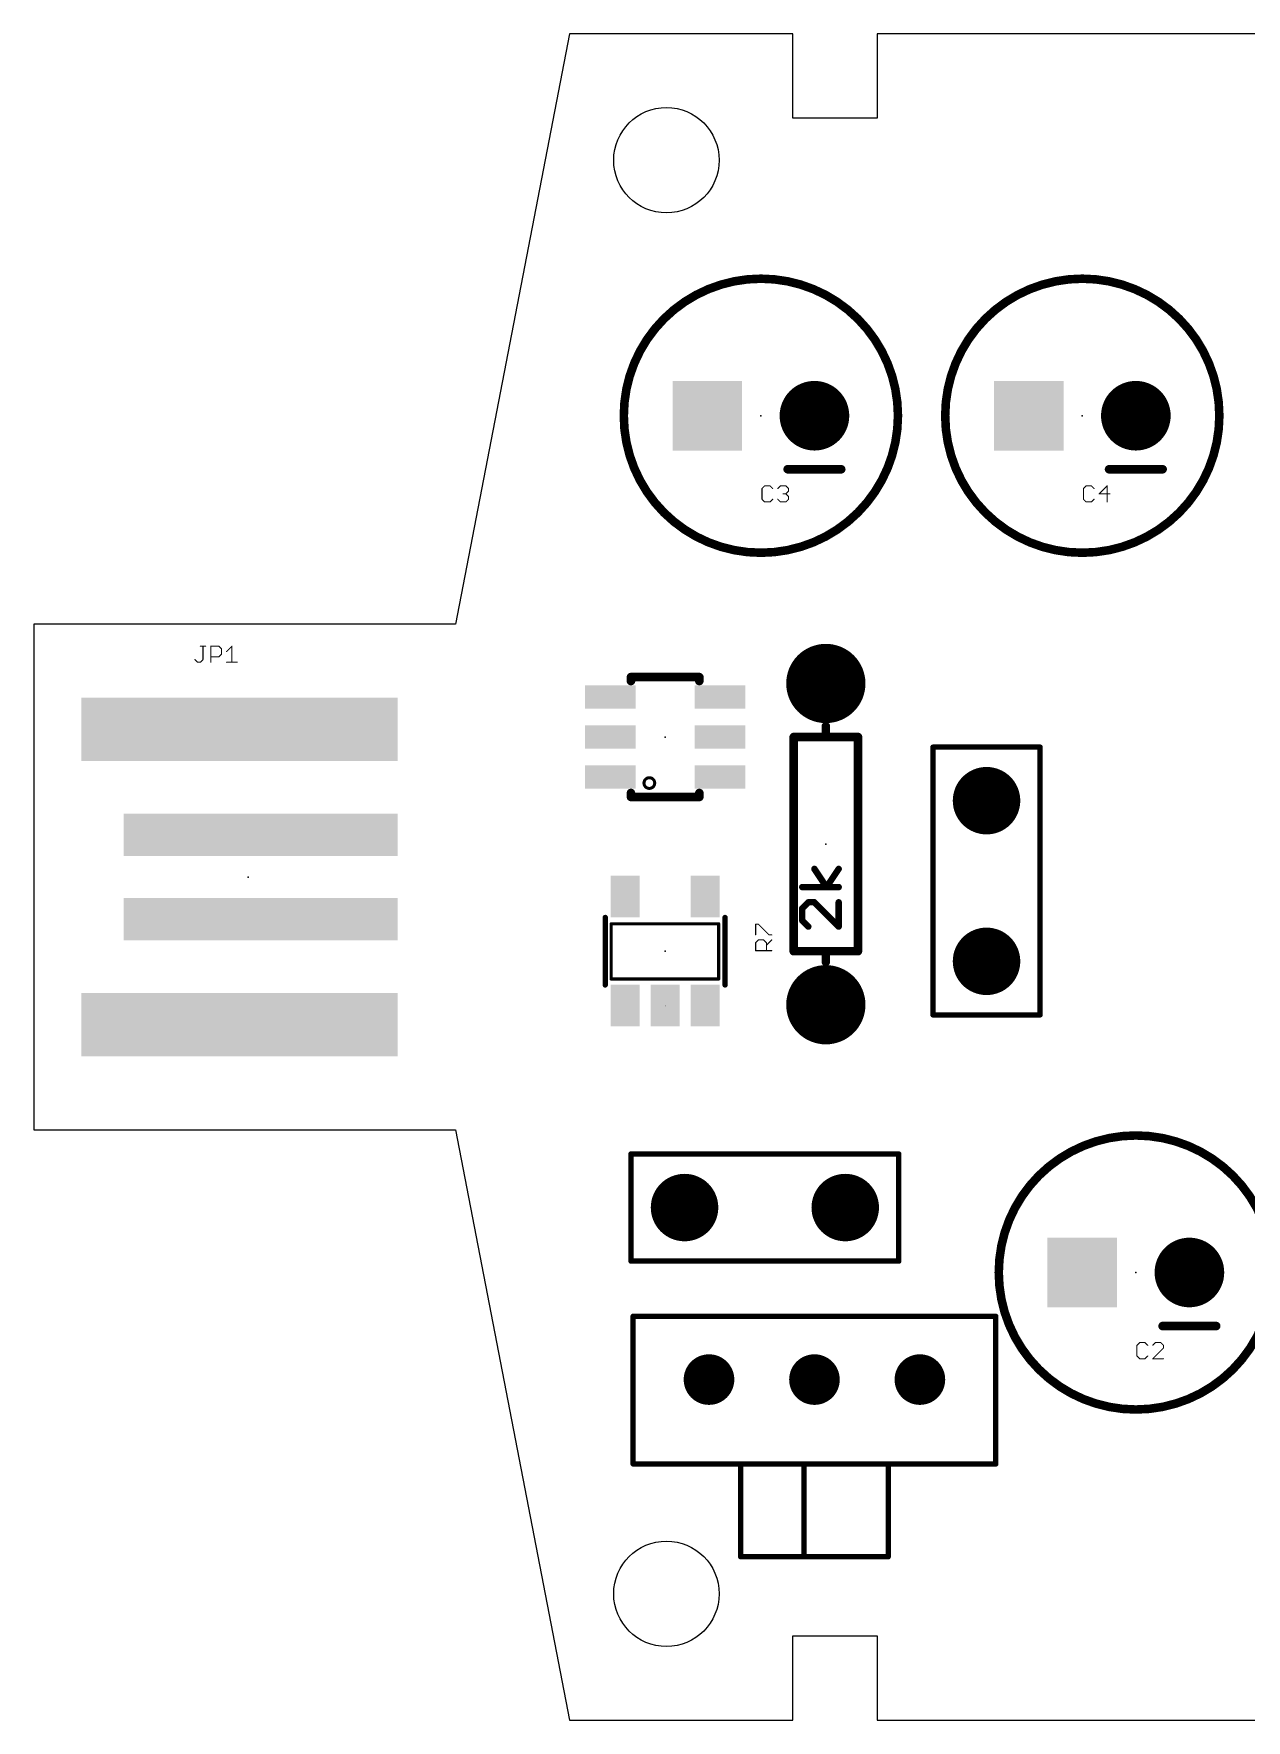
# Model space of a CAD drawing. Extents: x 0 to 100, y 0 to 40.
# Drawn here: x 0 to 28.75, y 0 to 40 of the extents above; entities that cross this region are included whole.
import ezdxf

# ---------------------------------------------------------------- set-up
doc = ezdxf.new("R2010")
doc.units = 0
for name, color, linetype in [('17', 82, 'CONTINUOUS'), ('20', 7, 'CONTINUOUS'), ('21', 253, 'CONTINUOUS'), ('22', 253, 'CONTINUOUS'), ('23', 7, 'CONTINUOUS'), ('24', 7, 'CONTINUOUS'), ('25', 253, 'CONTINUOUS'), ('31', 253, 'CONTINUOUS'), ('32', 253, 'CONTINUOUS')]:
    doc.layers.add(name, color=color, linetype=linetype)

# ---------------------------------------------------------------- blocks, each defined once
blk = doc.blocks.new('ROUNDP')
at = {"const_width": 0.5}
blk.add_lwpolyline([(0, -0.25, 1), (0, 0.25, 1), (0, -0.25)], format="xyb", dxfattribs=at)
blk = doc.blocks.new('SQUAREP')
blk.add_solid([(-0.5, -0.5), (0.5, -0.5), (-0.5, 0.5), (0.5, 0.5)])
blk = doc.blocks.new('RECT')
blk.add_solid([(-0.5, -0.5), (0.5, -0.5), (-0.5, 0.5), (0.5, 0.5)])

msp = doc.modelspace()

# ---------------------------------------------------------------- linework, layer by layer
at = {"layer": '20'}
for p, q in [((12.7, 40), (10, 26)), ((18, 40), (12.7, 40)), ((18, 38), (18, 40)), ((91, 40), (20, 40)), ((20, 40), (20, 38)), ((20, 38), (18, 38)), ((10, 26), (0, 26)), ((0, 26), (0, 14)), ((0, 14), (10, 14)), ((10, 14), (12.7, 0)), ((18, 0), (18, 2)), ((18, 2), (20, 2)), ((20, 2), (20, 0)), ((12.7, 0), (18, 0)), ((20, 0), (91, 0))]:
    msp.add_line(p, q, dxfattribs=at)
for centre in [(15, 37), (15, 3)]:
    msp.add_circle(centre, 1.25, dxfattribs=at)
at = {"layer": '21'}
for points, const_width in [([(17.24, 27.69, 1), (17.24, 34.19, 1), (17.24, 27.69)], 0.2032), ([(24.86, 27.69, 1), (24.86, 34.19, 1), (24.86, 27.69)], 0.2032), ([(17.875, 29.7208, 1), (17.875, 29.6192)], 0.1016), ([(19.145, 29.6192, 1), (19.145, 29.7208)], 0.1016), ([(25.495, 29.7208, 1), (25.495, 29.6192)], 0.1016), ([(26.765, 29.6192, 1), (26.765, 29.7208)], 0.1016), ([(18.8308, 23.574, 1), (18.7292, 23.574)], 0.1016), ([(18.0688, 23.32, 1), (17.9672, 23.32)], 0.1016), ([(18.018, 23.3708, 1), (18.018, 23.2692)], 0.1016), ([(18.78, 23.3708, 1), (18.78, 23.2692)], 0.1016), ([(18.7292, 23.32, 1), (18.8308, 23.32)], 0.1016), ([(18.78, 23.2692, 1), (18.78, 23.3708)], 0.1016), ([(19.5928, 23.32, 1), (19.4912, 23.32)], 0.1016), ([(19.542, 23.2692, 1), (19.542, 23.3708)], 0.1016), ([(18.5403, 20.213, 1), (18.4769, 20.1708)], 0.0762), ([(19.1165, 20.1708, 1), (19.0531, 20.213)], 0.0762), ([(18.2205, 19.7978, 1), (18.2205, 19.7216)], 0.0762), ([(18.765, 19.7809, 1), (18.8284, 19.7386)], 0.0762), ([(18.765, 19.7386, 1), (18.8284, 19.7809)], 0.0762), ([(19.0848, 19.7216, 1), (19.0848, 19.7978)], 0.0762), ([(18.1935, 19.2833, 1), (18.2474, 19.2294)], 0.0762), ([(18.2586, 19.2564, 1), (18.1824, 19.2564)], 0.0762), ([(18.3645, 19.4385, 1), (18.3645, 19.3623)], 0.0762), ([(18.3915, 19.3735, 1), (18.3376, 19.4274)], 0.0762), ([(18.5355, 19.4274, 1), (18.4816, 19.3735)], 0.0762), ([(18.5086, 19.3623, 1), (18.5086, 19.4385)], 0.0762), ([(19.1229, 19.4004, 1), (19.0467, 19.4004)], 0.0762), ([(18.2474, 18.9952, 1), (18.1935, 18.9413)], 0.0762), ([(18.1824, 18.9683, 1), (18.2586, 18.9683)], 0.0762), ([(18.3376, 18.7973, 1), (18.3915, 18.8511)], 0.0762), ([(19.0467, 18.8242, 1), (19.1229, 18.8242)], 0.0762), ([(19.0579, 18.7973, 1), (19.1117, 18.8511)], 0.0762), ([(18.018, 18.2908, 1), (18.018, 18.1892)], 0.1016), ([(17.9672, 18.24, 1), (18.0688, 18.24)], 0.1016), ([(18.78, 18.2908, 1), (18.78, 18.1892)], 0.1016), ([(18.8308, 18.24, 1), (18.7292, 18.24)], 0.1016), ([(18.7292, 17.986, 1), (18.8308, 17.986)], 0.1016), ([(18.78, 18.1892, 1), (18.78, 18.2908)], 0.1016), ([(19.4912, 18.24, 1), (19.5928, 18.24)], 0.1016), ([(19.542, 18.1892, 1), (19.542, 18.2908)], 0.1016), ([(26.13, 7.37, 1), (26.13, 13.87, 1), (26.13, 7.37)], 0.2032), ([(14.1918, 13.43, 1), (14.1282, 13.43)], 0.0635), ([(14.16, 13.4618, 1), (14.16, 13.3983)], 0.0635), ([(20.5418, 13.43, 1), (20.4783, 13.43)], 0.0635), ([(20.51, 13.3983, 1), (20.51, 13.4618)], 0.0635), ([(14.16, 10.9218, 1), (14.16, 10.8582)], 0.0635), ([(14.1282, 10.89, 1), (14.1918, 10.89)], 0.0635), ([(20.4783, 10.89, 1), (20.5418, 10.89)], 0.0635), ([(20.51, 10.8582, 1), (20.51, 10.9218)], 0.0635), ([(14.21, 9.6118, 1), (14.21, 9.5482)], 0.0635), ([(14.2418, 9.58, 1), (14.1783, 9.58)], 0.0635), ([(22.8418, 9.58, 1), (22.7783, 9.58)], 0.0635), ([(22.81, 9.5482, 1), (22.81, 9.6118)], 0.0635), ([(26.765, 9.4008, 1), (26.765, 9.2992)], 0.1016), ([(28.035, 9.2992, 1), (28.035, 9.4008)], 0.1016), ([(14.21, 6.1117, 1), (14.21, 6.0483)], 0.0635), ([(14.1783, 6.08, 1), (14.2418, 6.08)], 0.0635), ([(16.7918, 6.08, 1), (16.7283, 6.08)], 0.0635), ([(18.2918, 6.08, 1), (18.2283, 6.08)], 0.0635), ([(20.2918, 6.08, 1), (20.2283, 6.08)], 0.0635), ([(22.7783, 6.08, 1), (22.8418, 6.08)], 0.0635), ([(22.81, 6.0483, 1), (22.81, 6.1117)], 0.0635), ([(16.76, 3.9118, 1), (16.76, 3.8483)], 0.0635), ([(16.7283, 3.88, 1), (16.7918, 3.88)], 0.0635), ([(18.26, 3.9118, 1), (18.26, 3.8483)], 0.0635), ([(18.2283, 3.88, 1), (18.2918, 3.88)], 0.0635), ([(18.26, 3.8483, 1), (18.26, 3.9118)], 0.0635), ([(20.2283, 3.88, 1), (20.2918, 3.88)], 0.0635), ([(20.26, 3.8483, 1), (20.26, 3.9118)], 0.0635)]:
    msp.add_lwpolyline(points, format="xyb", dxfattribs=dict(at, const_width=const_width))
for points, const_width in [([(17.875, 29.67), (19.145, 29.67)], 0.2032), ([(25.495, 29.67), (26.765, 29.67)], 0.2032), ([(18.78, 23.32), (18.78, 23.574)], 0.2032), ([(18.018, 18.24), (18.018, 23.32)], 0.2032), ([(18.018, 23.32), (18.78, 23.32)], 0.2032), ([(18.78, 23.32), (19.542, 23.32)], 0.2032), ([(19.542, 23.32), (19.542, 18.24)], 0.2032), ([(18.7967, 19.7597), (18.5086, 20.1919)], 0.1524), ([(19.0848, 20.1919), (18.7967, 19.7597)], 0.1524), ([(19.0848, 19.7597), (18.2205, 19.7597)], 0.1524), ([(18.3645, 19.4004), (18.2205, 19.2564)], 0.1524), ([(18.2205, 19.2564), (18.2205, 18.9683)], 0.1524), ([(18.5086, 19.4004), (18.3645, 19.4004)], 0.1524), ([(19.0848, 18.8242), (18.5086, 19.4004)], 0.1524), ([(19.0848, 19.4004), (19.0848, 18.8242)], 0.1524), ([(18.2205, 18.9683), (18.3645, 18.8242)], 0.1524), ([(18.78, 18.24), (18.018, 18.24)], 0.2032), ([(19.542, 18.24), (18.78, 18.24)], 0.2032), ([(18.78, 18.24), (18.78, 17.986)], 0.2032), ([(20.51, 13.43), (14.16, 13.43)], 0.127), ([(14.16, 13.43), (14.16, 10.89)], 0.127), ([(20.51, 10.89), (20.51, 13.43)], 0.127), ([(14.16, 10.89), (20.51, 10.89)], 0.127), ([(14.21, 9.58), (22.81, 9.58)], 0.127), ([(14.21, 6.08), (14.21, 9.58)], 0.127), ([(22.81, 9.58), (22.81, 6.08)], 0.127), ([(26.765, 9.35), (28.035, 9.35)], 0.2032), ([(22.81, 6.08), (14.21, 6.08)], 0.127), ([(16.76, 6.08), (16.76, 3.88)], 0.127), ([(18.26, 6.08), (18.26, 3.88)], 0.127), ([(20.26, 3.88), (20.26, 6.08)], 0.127), ([(16.76, 3.88), (18.26, 3.88)], 0.127), ([(18.26, 3.88), (20.26, 3.88)], 0.127)]:
    msp.add_lwpolyline(points, dxfattribs=dict(at, const_width=const_width))
at = {"layer": '22'}
for points, const_width in [([(15.7804, 24.7424), (14.1596, 24.7424)], 0.2032), ([(14.1596, 24.7424), (14.1596, 24.6476)], 0.2032), ([(15.7804, 24.6476), (15.7804, 24.7424)], 0.2032), ([(21.32, 16.73), (21.32, 23.08)], 0.127), ([(21.32, 23.08), (23.86, 23.08)], 0.127), ([(23.86, 23.08), (23.86, 16.73)], 0.127), ([(14.1596, 21.9924), (14.1596, 21.8976)], 0.2032), ([(15.7804, 21.8976), (15.7804, 21.9924)], 0.2032), ([(14.1596, 21.8976), (15.7804, 21.8976)], 0.2032), ([(13.55, 19.04), (13.55, 17.44)], 0.127), ([(16.24, 18.89), (13.69, 18.89)], 0.075), ([(13.69, 18.89), (13.69, 17.58)], 0.075), ([(16.24, 17.58), (16.24, 18.89)], 0.075), ([(16.39, 17.44), (16.39, 19.04)], 0.127), ([(13.69, 17.58), (16.24, 17.58)], 0.075), ([(14.97, 16.95), (14.97, 16.94)], 0.01), ([(23.86, 16.73), (21.32, 16.73)], 0.127)]:
    msp.add_lwpolyline(points, dxfattribs=dict(at, const_width=const_width))
for points, const_width in [([(14.1596, 24.7932, 1), (14.1596, 24.6916)], 0.1016), ([(14.2104, 24.7424, 1), (14.1088, 24.7424)], 0.1016), ([(15.8312, 24.7424, 1), (15.7296, 24.7424)], 0.1016), ([(15.7804, 24.6916, 1), (15.7804, 24.7932)], 0.1016), ([(14.1088, 24.6476, 1), (14.2104, 24.6476)], 0.1016), ([(15.7296, 24.6476, 1), (15.8312, 24.6476)], 0.1016), ([(21.32, 23.1118, 1), (21.32, 23.0483)], 0.0635), ([(21.3517, 23.08, 1), (21.2883, 23.08)], 0.0635), ([(23.8917, 23.08, 1), (23.8283, 23.08)], 0.0635), ([(23.86, 23.0483, 1), (23.86, 23.1118)], 0.0635), ([(14.2104, 21.9924, 1), (14.1088, 21.9924)], 0.1016), ([(14.5953, 22.1919, 1), (14.5953, 22.2637, 1), (14.5953, 22.1919)], 0.254), ([(15.8312, 21.9924, 1), (15.7296, 21.9924)], 0.1016), ([(14.1596, 21.9484, 1), (14.1596, 21.8468)], 0.1016), ([(14.1088, 21.8976, 1), (14.2104, 21.8976)], 0.1016), ([(15.7296, 21.8976, 1), (15.8312, 21.8976)], 0.1016), ([(15.7804, 21.8468, 1), (15.7804, 21.9484)], 0.1016), ([(13.5818, 19.04, 1), (13.5183, 19.04)], 0.0635), ([(13.69, 18.9088, 1), (13.69, 18.8712)], 0.0375), ([(13.7088, 18.89, 1), (13.6713, 18.89)], 0.0375), ([(16.2588, 18.89, 1), (16.2213, 18.89)], 0.0375), ([(16.24, 18.8712, 1), (16.24, 18.9088)], 0.0375), ([(16.4217, 19.04, 1), (16.3583, 19.04)], 0.0635), ([(13.69, 17.5988, 1), (13.69, 17.5613)], 0.0375), ([(16.24, 17.5613, 1), (16.24, 17.5988)], 0.0375), ([(13.5183, 17.44, 1), (13.5818, 17.44)], 0.0635), ([(13.6713, 17.58, 1), (13.7088, 17.58)], 0.0375), ([(16.2213, 17.58, 1), (16.2588, 17.58)], 0.0375), ([(16.3583, 17.44, 1), (16.4217, 17.44)], 0.0635), ([(14.9725, 16.95, 1), (14.9675, 16.95)], 0.005), ([(14.9675, 16.94, 1), (14.9725, 16.94)], 0.005), ([(21.32, 16.7617, 1), (21.32, 16.6983)], 0.0635), ([(21.2883, 16.73, 1), (21.3517, 16.73)], 0.0635), ([(23.8283, 16.73, 1), (23.8917, 16.73)], 0.0635), ([(23.86, 16.6983, 1), (23.86, 16.7617)], 0.0635)]:
    msp.add_lwpolyline(points, format="xyb", dxfattribs=dict(at, const_width=const_width))
at = {"layer": '23'}
for p in [(17.24, 30.94), (24.86, 30.94), (18.78, 20.78), (5.08, 20), (19.24, 12.16), (26.13, 10.62), (18.51, 8.08)]:
    msp.add_point(p, dxfattribs=at)
at = {"layer": '24'}
for p in [(14.97, 23.32), (14.97, 18.24), (22.59, 18)]:
    msp.add_point(p, dxfattribs=at)
at = {"layer": '25', "const_width": 0.0127}
for points in [[(17.2726, 29.2131, 1), (17.2599, 29.2131)], [(17.2618, 29.2176, 1), (17.2708, 29.2086)], [(17.3298, 29.283, 1), (17.3298, 29.2703)], [(17.3343, 29.2721, 1), (17.3253, 29.2811)], [(17.4614, 29.2811, 1), (17.4525, 29.2721)], [(17.4569, 29.2703, 1), (17.4569, 29.283)], [(17.516, 29.2086, 1), (17.525, 29.2176)], [(17.636, 29.2176, 1), (17.645, 29.2086)], [(17.704, 29.283, 1), (17.704, 29.2703)], [(17.7085, 29.2721, 1), (17.6996, 29.2811)], [(17.8356, 29.2811, 1), (17.8267, 29.2721)], [(17.8312, 29.2703, 1), (17.8312, 29.283)], [(17.9011, 29.2131, 1), (17.8884, 29.2131)], [(17.8902, 29.2086, 1), (17.8992, 29.2176)], [(24.8926, 29.2131, 1), (24.8799, 29.2131)], [(24.8818, 29.2176, 1), (24.8908, 29.2086)], [(24.9498, 29.283, 1), (24.9498, 29.2703)], [(24.9543, 29.2721, 1), (24.9453, 29.2811)], [(25.0814, 29.2811, 1), (25.0725, 29.2721)], [(25.0769, 29.2703, 1), (25.0769, 29.283)], [(25.136, 29.2086, 1), (25.145, 29.2176)], [(25.4575, 29.2766, 1), (25.4448, 29.2766)], [(25.4556, 29.2721, 1), (25.4467, 29.2811)], [(17.2599, 28.9589, 1), (17.2726, 28.9589)], [(17.2708, 28.9633, 1), (17.2618, 28.9544)], [(17.3298, 28.9017, 1), (17.3298, 28.889)], [(17.3253, 28.8908, 1), (17.3343, 28.8998)], [(17.4525, 28.8998, 1), (17.4614, 28.8908)], [(17.4569, 28.889, 1), (17.4569, 28.9017)], [(17.525, 28.9544, 1), (17.516, 28.9633)], [(17.645, 28.9633, 1), (17.636, 28.9544)], [(17.704, 28.9017, 1), (17.704, 28.889)], [(17.6996, 28.8908, 1), (17.7085, 28.8998)], [(17.7676, 29.0923, 1), (17.7676, 29.0796)], [(17.8356, 29.0905, 1), (17.8267, 29.0815)], [(17.8267, 29.0905, 1), (17.8356, 29.0815)], [(17.8267, 28.8998, 1), (17.8356, 28.8908)], [(17.8312, 29.0796, 1), (17.8312, 29.0923)], [(17.8312, 28.889, 1), (17.8312, 28.9017)], [(17.8884, 29.1495, 1), (17.9011, 29.1495)], [(17.9011, 29.0224, 1), (17.8884, 29.0224)], [(17.8884, 28.9589, 1), (17.9011, 28.9589)], [(17.8992, 29.145, 1), (17.8902, 29.154)], [(17.8902, 29.0179, 1), (17.8992, 29.0269)], [(17.8992, 28.9544, 1), (17.8902, 28.9633)], [(24.8799, 28.9589, 1), (24.8926, 28.9589)], [(24.8908, 28.9633, 1), (24.8818, 28.9544)], [(24.9498, 28.9017, 1), (24.9498, 28.889)], [(24.9453, 28.8908, 1), (24.9543, 28.8998)], [(25.0725, 28.8998, 1), (25.0814, 28.8908)], [(25.0769, 28.889, 1), (25.0769, 28.9017)], [(25.145, 28.9544, 1), (25.136, 28.9633)], [(25.2605, 29.0923, 1), (25.2605, 29.0796)], [(25.256, 29.0905, 1), (25.265, 29.0815)], [(25.4448, 28.8953, 1), (25.4575, 28.8953)], [(25.5147, 29.0796, 1), (25.5147, 29.0923)], [(3.9498, 25.4804, 1), (3.9498, 25.4677)], [(4.0197, 25.474, 1), (4.007, 25.474)], [(4.0769, 25.4677, 1), (4.0769, 25.4804)], [(4.2033, 25.474, 1), (4.1906, 25.474)], [(4.1969, 25.4804, 1), (4.1969, 25.4677)], [(4.1969, 25.2262, 1), (4.1969, 25.2135)], [(4.3921, 25.4785, 1), (4.3831, 25.4695)], [(4.3831, 25.2243, 1), (4.3921, 25.2153)], [(4.3876, 25.4677, 1), (4.3876, 25.4804)], [(4.3876, 25.2135, 1), (4.3876, 25.2262)], [(4.4575, 25.4105, 1), (4.4448, 25.4105)], [(4.4448, 25.2834, 1), (4.4575, 25.2834)], [(4.4466, 25.406, 1), (4.4556, 25.415)], [(4.4556, 25.2789, 1), (4.4466, 25.2879)], [(4.5666, 25.3514, 1), (4.5756, 25.3424)], [(4.7046, 25.474, 1), (4.6919, 25.474)], [(4.7027, 25.4695, 1), (4.6937, 25.4785)], [(3.8272, 25.1607, 1), (3.8182, 25.1518)], [(3.8863, 25.0991, 1), (3.8863, 25.0863)], [(3.8818, 25.0882, 1), (3.8907, 25.0972)], [(3.9453, 25.0972, 1), (3.9543, 25.0882)], [(3.9498, 25.0863, 1), (3.9498, 25.0991)], [(4.007, 25.1563, 1), (4.0197, 25.1563)], [(4.0179, 25.1518, 1), (4.0089, 25.1607)], [(4.1906, 25.0927, 1), (4.2033, 25.0927)], [(4.5711, 25.0991, 1), (4.5711, 25.0863)], [(4.6919, 25.0927, 1), (4.7046, 25.0927)], [(4.8253, 25.0863, 1), (4.8253, 25.0991)], [(17.1223, 18.8811, 1), (17.1096, 18.8811)], [(17.116, 18.8875, 1), (17.116, 18.8748)], [(17.184, 18.8856, 1), (17.175, 18.8766)], [(17.1795, 18.8748, 1), (17.1795, 18.8875)], [(17.1096, 18.6269, 1), (17.1223, 18.6269)], [(17.1223, 18.4434, 1), (17.1096, 18.4434)], [(17.1115, 18.4479, 1), (17.1205, 18.4389)], [(17.1795, 18.5133, 1), (17.1795, 18.5006)], [(17.184, 18.5024, 1), (17.175, 18.5114)], [(17.3111, 18.5114, 1), (17.3021, 18.5024)], [(17.3066, 18.5006, 1), (17.3066, 18.5133)], [(17.3765, 18.4434, 1), (17.3638, 18.4434)], [(17.3657, 18.4389, 1), (17.3747, 18.4479)], [(17.4337, 18.6333, 1), (17.4337, 18.6206)], [(17.4293, 18.6224, 1), (17.4382, 18.6314)], [(17.5018, 18.5024, 1), (17.4928, 18.5114)], [(17.4973, 18.6206, 1), (17.4973, 18.6333)], [(17.116, 18.2591, 1), (17.116, 18.2463)], [(17.1096, 18.2527, 1), (17.1223, 18.2527)], [(17.3657, 18.3843, 1), (17.3747, 18.3753)], [(17.3638, 18.2527, 1), (17.3765, 18.2527)], [(17.4973, 18.2463, 1), (17.4973, 18.2591)], [(26.1626, 8.8931, 1), (26.1499, 8.8931)], [(26.1518, 8.8976, 1), (26.1608, 8.8886)], [(26.2198, 8.963, 1), (26.2198, 8.9503)], [(26.2243, 8.9521, 1), (26.2153, 8.9611)], [(26.3514, 8.9611, 1), (26.3425, 8.9521)], [(26.3469, 8.9503, 1), (26.3469, 8.963)], [(26.406, 8.8886, 1), (26.415, 8.8976)], [(26.526, 8.8976, 1), (26.535, 8.8886)], [(26.594, 8.963, 1), (26.594, 8.9503)], [(26.5985, 8.9521, 1), (26.5896, 8.9611)], [(26.7256, 8.9611, 1), (26.7167, 8.9521)], [(26.7212, 8.9503, 1), (26.7212, 8.963)], [(26.7911, 8.8931, 1), (26.7784, 8.8931)], [(26.7784, 8.8295, 1), (26.7911, 8.8295)], [(26.7802, 8.8886, 1), (26.7892, 8.8976)], [(26.7892, 8.825, 1), (26.7802, 8.834)], [(26.1499, 8.6389, 1), (26.1626, 8.6389)], [(26.1608, 8.6433, 1), (26.1518, 8.6344)], [(26.2198, 8.5816, 1), (26.2198, 8.569)], [(26.2153, 8.5708, 1), (26.2243, 8.5798)], [(26.3425, 8.5798, 1), (26.3514, 8.5708)], [(26.3469, 8.569, 1), (26.3469, 8.5816)], [(26.415, 8.6344, 1), (26.406, 8.6433)], [(26.5305, 8.5816, 1), (26.5305, 8.569)], [(26.526, 8.5798, 1), (26.535, 8.5708)], [(26.7847, 8.569, 1), (26.7847, 8.5816)]]:
    msp.add_lwpolyline(points, format="xyb", dxfattribs=at)
at = {"layer": '25', "const_width": 0.0254}
for points in [[(17.3298, 29.2766), (17.2663, 29.2131)], [(17.2663, 29.2131), (17.2663, 28.9589)], [(17.4569, 29.2766), (17.3298, 29.2766)], [(17.5205, 29.2131), (17.4569, 29.2766)], [(17.6405, 29.2131), (17.704, 29.2766)], [(17.704, 29.2766), (17.8312, 29.2766)], [(17.8312, 29.2766), (17.8947, 29.2131)], [(17.8947, 29.2131), (17.8947, 29.1495)], [(24.9498, 29.2766), (24.8863, 29.2131)], [(24.8863, 29.2131), (24.8863, 28.9589)], [(25.0769, 29.2766), (24.9498, 29.2766)], [(25.1405, 29.2131), (25.0769, 29.2766)], [(25.4512, 29.2766), (25.2605, 29.086)], [(25.4512, 28.8953), (25.4512, 29.2766)], [(17.2663, 28.9589), (17.3298, 28.8953)], [(17.3298, 28.8953), (17.4569, 28.8953)], [(17.4569, 28.8953), (17.5205, 28.9589)], [(17.704, 28.8953), (17.6405, 28.9589)], [(17.8312, 28.8953), (17.704, 28.8953)], [(17.8312, 29.086), (17.7676, 29.086)], [(17.8947, 29.1495), (17.8312, 29.086)], [(17.8312, 29.086), (17.8947, 29.0224)], [(17.8947, 28.9589), (17.8312, 28.8953)], [(17.8947, 29.0224), (17.8947, 28.9589)], [(24.8863, 28.9589), (24.9498, 28.8953)], [(24.9498, 28.8953), (25.0769, 28.8953)], [(25.0769, 28.8953), (25.1405, 28.9589)], [(25.2605, 29.086), (25.5147, 29.086)], [(3.9498, 25.474), (4.0769, 25.474)], [(4.0134, 25.1563), (4.0134, 25.474)], [(4.1969, 25.0927), (4.1969, 25.474)], [(4.1969, 25.474), (4.3876, 25.474)], [(4.3876, 25.2198), (4.1969, 25.2198)], [(4.3876, 25.474), (4.4511, 25.4105)], [(4.4511, 25.2834), (4.3876, 25.2198)], [(4.4511, 25.4105), (4.4511, 25.2834)], [(4.5711, 25.3469), (4.6982, 25.474)], [(4.6982, 25.474), (4.6982, 25.0927)], [(3.8227, 25.1563), (3.8863, 25.0927)], [(3.8863, 25.0927), (3.9498, 25.0927)], [(3.9498, 25.0927), (4.0134, 25.1563)], [(4.5711, 25.0927), (4.8253, 25.0927)], [(17.116, 18.6269), (17.116, 18.8811)], [(17.116, 18.8811), (17.1795, 18.8811)], [(17.1795, 18.8811), (17.4337, 18.6269)], [(17.116, 18.4434), (17.1795, 18.5069)], [(17.116, 18.2527), (17.116, 18.4434)], [(17.1795, 18.5069), (17.3066, 18.5069)], [(17.3066, 18.5069), (17.3702, 18.4434)], [(17.3702, 18.3798), (17.4973, 18.5069)], [(17.3702, 18.4434), (17.3702, 18.2527)], [(17.4337, 18.6269), (17.4973, 18.6269)], [(17.4973, 18.2527), (17.116, 18.2527)], [(26.2198, 8.9566), (26.1563, 8.8931)], [(26.1563, 8.8931), (26.1563, 8.6389)], [(26.3469, 8.9566), (26.2198, 8.9566)], [(26.4105, 8.8931), (26.3469, 8.9566)], [(26.594, 8.9566), (26.5305, 8.8931)], [(26.5305, 8.5753), (26.7847, 8.8295)], [(26.7212, 8.9566), (26.594, 8.9566)], [(26.7847, 8.8931), (26.7212, 8.9566)], [(26.7847, 8.8295), (26.7847, 8.8931)], [(26.1563, 8.6389), (26.2198, 8.5753)], [(26.2198, 8.5753), (26.3469, 8.5753)], [(26.3469, 8.5753), (26.4105, 8.6389)], [(26.7847, 8.5753), (26.5305, 8.5753)]]:
    msp.add_lwpolyline(points, dxfattribs=at)

# ---------------------------------------------------------------- block references
at = {"layer": '17'}
for name, p, xscale, yscale, rotation in [('SQUAREP', (15.97, 30.94), 1.651, 1.651, 180), ('SQUAREP', (15.97, 30.94), 1.651, 1.651, 180), ('ROUNDP', (18.51, 30.94), 1.651, 1.651, 180), ('ROUNDP', (18.51, 30.94), 1.651, 1.651, 180), ('SQUAREP', (23.59, 30.94), 1.651, 1.651, 180), ('SQUAREP', (23.59, 30.94), 1.651, 1.651, 180), ('ROUNDP', (26.13, 30.94), 1.651, 1.651, 180), ('ROUNDP', (26.13, 30.94), 1.651, 1.651, 180), ('ROUNDP', (18.78, 24.59), 1.8796, 1.8796, 90), ('ROUNDP', (18.78, 24.59), 1.8796, 1.8796, 90), ('ROUNDP', (22.59, 21.81), 1.6002, 1.6002, 90), ('ROUNDP', (22.59, 21.81), 1.6002, 1.6002, 90), ('ROUNDP', (22.59, 18), 1.6002, 1.6002, 90), ('ROUNDP', (22.59, 18), 1.6002, 1.6002, 90), ('ROUNDP', (18.78, 16.97), 1.8796, 1.8796, 90), ('ROUNDP', (18.78, 16.97), 1.8796, 1.8796, 90), ('ROUNDP', (15.43, 12.16), 1.6002, 1.6002, 180), ('ROUNDP', (15.43, 12.16), 1.6002, 1.6002, 180), ('ROUNDP', (19.24, 12.16), 1.6002, 1.6002, 180), ('ROUNDP', (19.24, 12.16), 1.6002, 1.6002, 180), ('SQUAREP', (24.86, 10.62), 1.651, 1.651, 180), ('SQUAREP', (24.86, 10.62), 1.651, 1.651, 180), ('ROUNDP', (27.4, 10.62), 1.651, 1.651, 180), ('ROUNDP', (27.4, 10.62), 1.651, 1.651, 180)]:
    msp.add_blockref(name, p, dxfattribs=dict(at, xscale=xscale, yscale=yscale, rotation=rotation))
at = {"layer": '17', "xscale": 1.2, "yscale": 1.2}
for p in [(16.01, 8.08), (16.01, 8.08), (18.51, 8.08), (18.51, 8.08), (21.01, 8.08), (21.01, 8.08)]:
    msp.add_blockref('ROUNDP', p, dxfattribs=at)
at = {"layer": '31', "xscale": 7.5, "yscale": 1.5}
for p in [(4.88, 23.5), (4.88, 16.5)]:
    msp.add_blockref('RECT', p, dxfattribs=at)
at = {"layer": '31', "xscale": 6.5}
for p in [(5.38, 21), (5.38, 19)]:
    msp.add_blockref('RECT', p, dxfattribs=at)
at = {"layer": '32'}
for p, xscale, yscale, rotation in [((13.6699, 24.27), 0.55, 1.2, 90), ((16.2701, 24.27), 0.55, 1.2, 90), ((13.6699, 23.32), 0.55, 1.2, 90), ((16.2701, 23.32), 0.55, 1.2, 270), ((13.6699, 22.37), 0.55, 1.2, 90), ((16.2701, 22.37), 0.55, 1.2, 90), ((14.02, 19.54), 0.69, 0.99, 180), ((15.92, 19.54), 0.69, 0.99, 180), ((14.02, 16.95), 0.69, 0.99, 180), ((14.97, 16.95), 0.69, 0.99, 180), ((15.92, 16.95), 0.69, 0.99, 180)]:
    msp.add_blockref('RECT', p, dxfattribs=dict(at, xscale=xscale, yscale=yscale, rotation=rotation))

doc.saveas('drawing.dxf')
